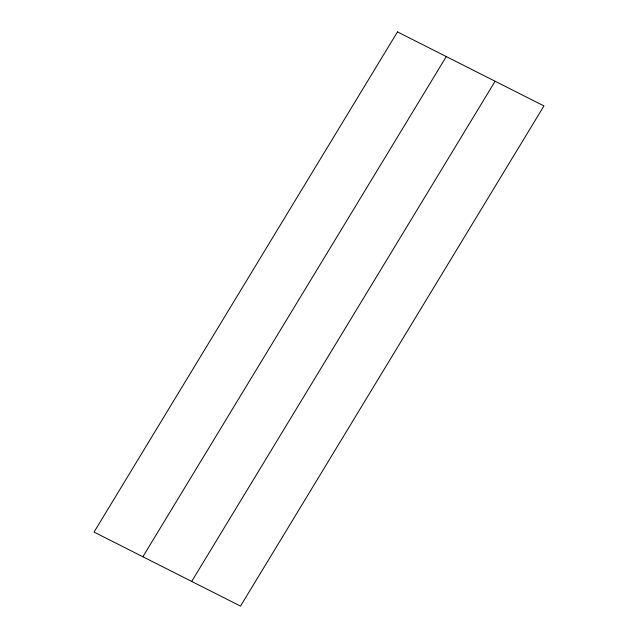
<?xml version="1.0" encoding="UTF-8"?>
<svg xmlns="http://www.w3.org/2000/svg" width="638" height="638" viewBox="0 0 638 638"><rect width="100%" height="100%" fill="white"/><g stroke="black" fill="none" stroke-linecap="round" stroke-linejoin="round"><path stroke-width="0.96" d="M142.872 556.751L446.305 56.575M191.695 581.425L495.128 81.249M397.482 31.9L94.049 532.076L240.518 606.1L543.951 105.924L397.482 31.9"/></g></svg>
